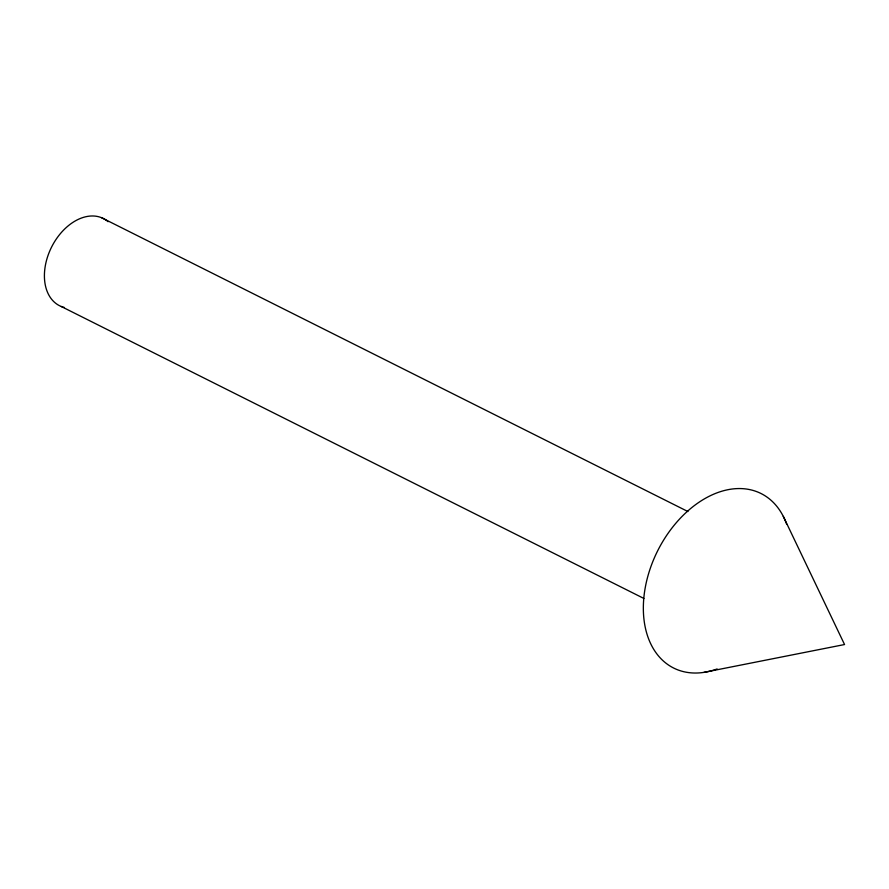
<?xml version="1.0" encoding="UTF-8"?>
<svg xmlns="http://www.w3.org/2000/svg" width="889" height="889" viewBox="0 0 889 889"><rect width="100%" height="100%" fill="white"/><g stroke="black" fill="none" stroke-linecap="round" stroke-linejoin="round"><path stroke-width="1.33" d="M703.899 672.384L844.55 644.536L783.298 516.376M101.557 217.694L687.919 511.542M61.263 306.494L643.914 598.475M64.408 307.505A48.795 33.404 -63.4 0 1 51.751 246.731A48.795 33.404 -63.4 0 1 108.08 221.694M717.145 668.95A97.59 66.808 -63.4 0 1 643.847 618.277A97.59 66.808 -63.4 0 1 699.976 501.607A97.59 66.808 -63.4 0 1 786.709 524.354"/></g></svg>
